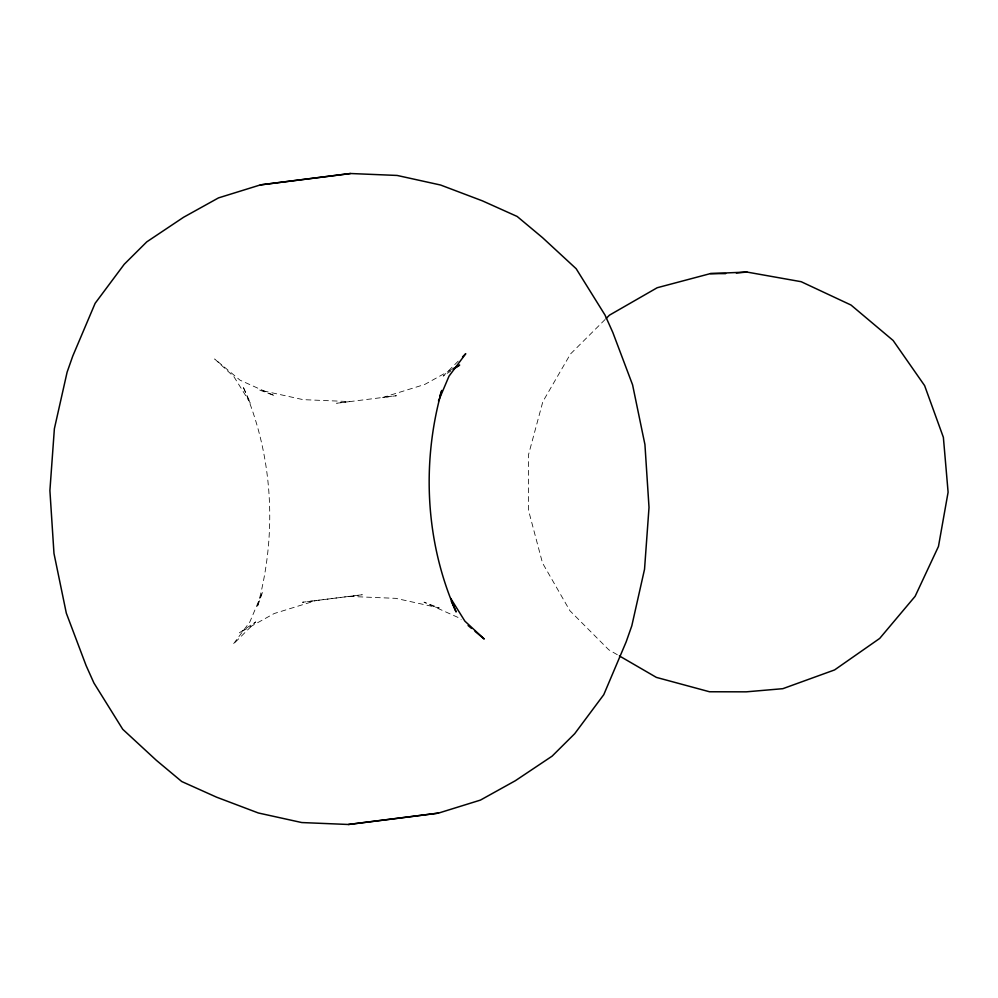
<?xml version="1.0" encoding="UTF-8"?>
<svg xmlns="http://www.w3.org/2000/svg" width="998" height="998" viewBox="0 0 998 998"><rect width="100%" height="100%" fill="white"/><g stroke="black" fill="none" stroke-linecap="round" stroke-linejoin="round"><path stroke-width="0.75" stroke-dasharray="4.99 3.74" d="M605.137 319.472L570.469 354.003L542.85 401.62L528.503 454.764L528.379 509.816L542.513 563.022L569.933 610.764L608.768 649.773L618.036 655.137M458.232 361.151L443.199 376.096L450.797 371.019M451.607 369.559L424.724 384.467L382.758 397.478L396.431 395.744L336.625 403.254L349.762 401.583L303.13 399.649L259.705 390.081L274.874 395.832L240.056 380.188L214.67 358.981L234.006 376.845L250.585 403.466L242.763 386.051C273.427 455.2 277.556 534.94 257.122 607.557L262.761 591.49L249.887 621.866L233.145 644.321L255.713 621.904L239.233 632.907L274.176 613.533L316.141 600.522L362.274 594.746L302.481 602.256L316.141 600.522M349.138 596.417L395.769 598.351L439.207 607.919L424.025 602.168L458.855 617.812L461.163 619.733"/><path stroke-width="1.5" d="M439.731 396.293L441.79 390.443C421.343 463.06 425.472 542.8 456.136 611.949L451.333 601.233M438.484 400.984L449.025 376.134L465.754 353.679L462.536 356.872M606.223 318.399L609.479 315.156L657.195 287.736L710.389 273.602L746.966 272.067L801.157 281.698L851.007 305.039L893.123 340.48L924.622 385.627L943.372 437.374L948.1 492.226L938.469 546.43L915.141 596.293L879.7 638.421L834.577 669.932L782.831 688.682L746.242 691.839L709.516 691.764L656.385 677.393L619.359 655.911M453.329 369.322L459.666 365.093L452.955 368.811M260.466 184.88L218.5 197.891L183.557 217.277L146.781 241.853L124.226 264.283L95.134 303.317L72.742 356.124L67.103 372.192L54.379 428.728L49.9 490.567L53.979 553.466L66.317 613.159L86.102 665.566L93.912 682.981L122.729 729.276L156.362 760.326L181.748 781.534L216.578 797.177L258.345 812.983L301.77 822.552L348.402 824.485L395.071 818.647L438.446 813.12L480.412 800.109L515.342 780.723L552.119 756.147L574.686 733.717L603.765 694.683L626.158 641.876L631.809 625.808L644.533 569.272L649.012 507.433L644.933 444.534L632.582 384.841L612.809 332.434L604.988 315.019L576.17 268.724L542.55 237.674L517.164 216.466L482.333 200.823L440.567 185.017L397.129 175.448L350.498 173.515L260.466 184.88L350.498 173.515M348.402 824.485L438.446 813.12M736.312 272.978L746.966 272.067M710.389 273.602L725.658 273.627M468.087 625.521L471.543 628.416M475.011 631.31L484.242 639.019L464.893 621.155L450.684 598.338"/></g></svg>
